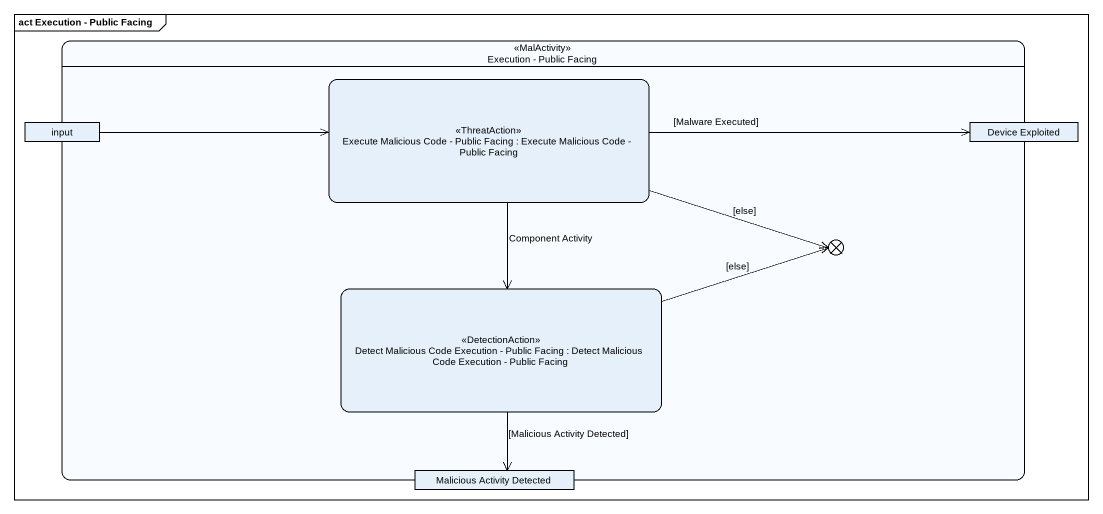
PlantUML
@startuml
mainframe act Execution - Public Facing
hide empty description
state "Execution - Public Facing" as Execution_Public_Facing <<MalActivity>> {
  state "Execute Malicious Code - Public Facing : Execute Malicious Code - Public Facing" as Execute_Malicious_Code <<ThreatAction>>
  state input <<object>>
  state "Device Exploited" as Device_Exploited <<object>>
  state flowfinal1 <<end>>
  state "Detect Malicious Code Execution - Public Facing : Detect Malicious Code Execution - Public Facing" as Detect_Malicious_Code <<DetectionAction>>
  state "Malicious Activity Detected" as Malicious_Activity_Detected <<object>>
}
Execute_Malicious_Code -right-> Device_Exploited : [Malware Executed]
Execute_Malicious_Code -right-> flowfinal1 : [else]
Execute_Malicious_Code --> Detect_Malicious_Code : Component Activity
input -right-> Execute_Malicious_Code
Detect_Malicious_Code -right-> flowfinal1 : [else]
Detect_Malicious_Code --> Malicious_Activity_Detected : [Malicious Activity Detected]
@enduml
